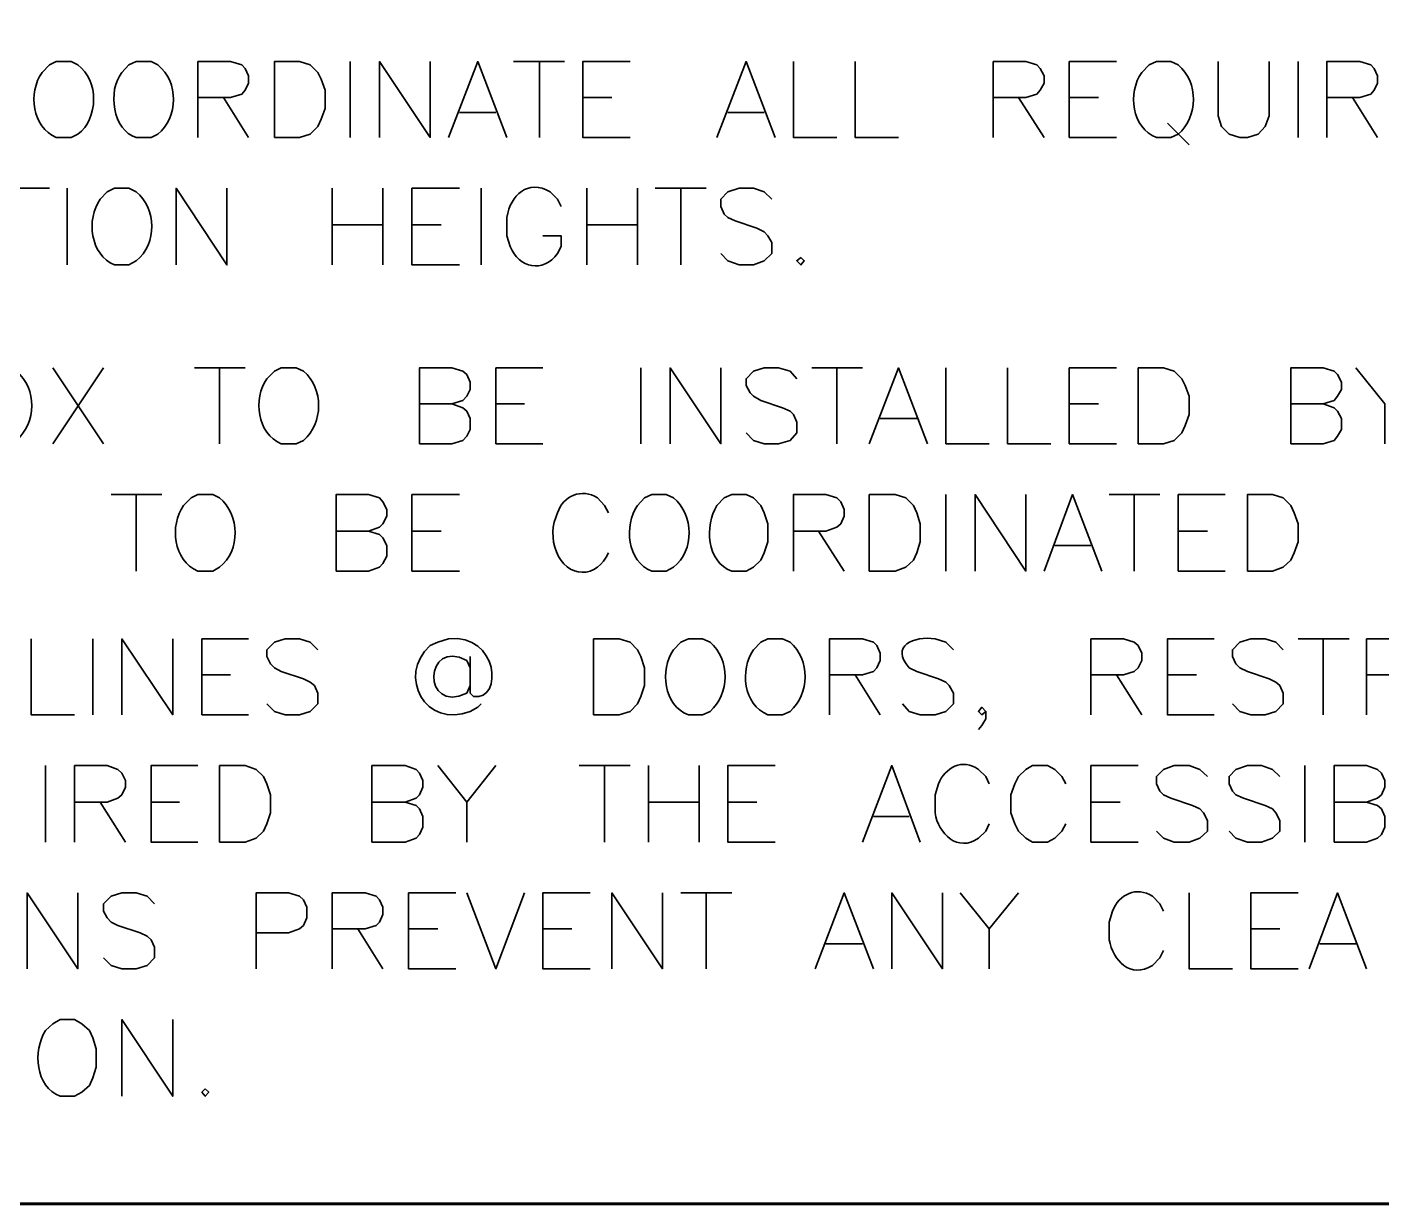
# Model space of a CAD drawing. Header units: inches. Extents: x 5 to 516, y -193 to 129.
# Drawn here: x 259.19 to 265.85, y 5.46 to 11.25 of the extents above; entities that cross this region are included whole.
import ezdxf

# ---------------------------------------------------------------- set-up
doc = ezdxf.new("R2010")
doc.units = ezdxf.units.IN
doc.header["$MEASUREMENT"] = 0
doc.layers.add('PDF2_Geometry', color=7, linetype='Continuous')

msp = doc.modelspace()

# ---------------------------------------------------------------- linework, layer by layer
at = {"layer": 'PDF2_Geometry', "lineweight": 60}
msp.add_lwpolyline([(288.1186821, 27.9634137), (161.118672, 27.9634137), (161.118672, 5.4634119), (296.1186828, 5.4634119)], dxfattribs=at)
at = {"layer": 'PDF2_Geometry', "lineweight": 35}
for points in [[(259.4353481, 11.0667459), (259.4020148, 11.0834126), (259.3286815, 11.0834126), (259.2953481, 11.0667459), (259.2586815, 11.0300792)], [(259.8286825, 11.0667459), (259.7953491, 11.0834126), (259.7220158, 11.0834126), (259.6853491, 11.0667459), (259.6520158, 11.0300792)], [(260.0253504, 10.7100791), (260.0253504, 11.0834125), (260.1853504, 11.0834125), (260.242017, 11.0667458), (260.2586837, 11.0500792), (260.2753504, 11.0134125), (260.2753504, 10.9767458), (260.2586837, 10.9434125), (260.242017, 10.9234125), (260.1853504, 10.9067458), (260.0253504, 10.9067458)], [(260.7753504, 11.0834126), (260.7753504, 10.7100792)], [(260.9186813, 10.7100791), (260.9186813, 11.0834125), (261.1686813, 10.7100791), (261.1686813, 11.0834125)], [(261.2586845, 10.7100791), (261.4020178, 11.0834125), (261.5453512, 10.7100791)], [(261.5786817, 11.0834126), (261.8286817, 11.0834126)], [(261.70535, 11.0834126), (261.70535, 10.7100792)], [(262.1520148, 10.7100791), (261.9186814, 10.7100791), (261.9186814, 11.0834125), (262.1520148, 11.0834125)], [(262.5786817, 10.7100791), (262.7220151, 11.0834125), (262.8653484, 10.7100791)], [(262.9553501, 11.0834126), (262.9553501, 10.7100792), (263.1686834, 10.7100792)], [(263.2586846, 11.0834126), (263.2586846, 10.7100792), (263.472018, 10.7100792)], [(263.9386841, 10.7100791), (263.9386841, 11.0834125), (264.0986842, 11.0834125), (264.1520175, 11.0667458), (264.1686842, 11.0500792), (264.1886842, 11.0134125), (264.1886842, 10.9767458), (264.1686842, 10.9434125), (264.1520175, 10.9234125), (264.0986842, 10.9067458), (263.9386841, 10.9067458)], [(264.5453492, 10.7100791), (264.3120159, 10.7100791), (264.3120159, 11.0834125), (264.5453492, 11.0834125)], [(264.8486854, 11.0667459), (264.8120188, 11.0834126), (264.7420188, 11.0834126), (264.7053521, 11.0667459), (264.6686854, 11.0300792)], [(265.04535, 11.0834126), (265.04535, 10.8167459), (265.0620166, 10.7634125), (265.0986833, 10.7267459), (265.1520166, 10.7100792), (265.1886833, 10.7100792), (265.2420166, 10.7267459), (265.27535, 10.7634125), (265.29535, 10.8167459), (265.29535, 11.0834126)], [(265.4386843, 11.0834126), (265.4386843, 10.7100792)], [(265.578682, 10.7100791), (265.578682, 11.0834125), (265.7420153, 11.0834125), (265.7953487, 11.0667458), (265.8120153, 11.0500792), (265.828682, 11.0134125), (265.828682, 10.9767458), (265.8120153, 10.9434125), (265.7953487, 10.9234125), (265.7420153, 10.9067458), (265.578682, 10.9067458)], [(260.1520153, 10.9067454), (260.2753486, 10.7100787)], [(261.9186814, 10.9067454), (262.0620148, 10.9067454)], [(264.0620159, 10.9067454), (264.1886825, 10.7100787)], [(264.3120159, 10.9067454), (264.4553492, 10.9067454)], [(265.7053503, 10.9067454), (265.8286836, 10.7100787)], [(261.3120156, 10.8334125), (261.4920157, 10.8334125)], [(262.6320163, 10.8334125), (262.8120163, 10.8334125)], [(264.7953499, 10.7800788), (264.9020166, 10.6734121)], [(259.3286815, 10.7100792), (259.4020148, 10.7100792), (259.4353481, 10.7267459)], [(259.7220158, 10.7100792), (259.7953491, 10.7100792), (259.8286825, 10.7267459)], [(264.7420188, 10.7100792), (264.8120188, 10.7100792), (264.8486854, 10.7267459)], [(259.0453495, 10.4600791), (259.2953495, 10.4600791)], [(259.382016, 10.4600791), (259.382016, 10.0834124)], [(259.7220167, 10.4434124), (259.6853501, 10.4600791), (259.6153501, 10.4600791), (259.5786834, 10.4434124), (259.5453501, 10.4067458)], [(259.9186812, 10.0834125), (259.9186812, 10.4600792), (260.1686813, 10.0834125), (260.1686813, 10.4600792)], [(260.6853507, 10.4600791), (260.6853507, 10.0834124)], [(260.9353507, 10.4600791), (260.9353507, 10.0834124)], [(261.312015, 10.0834125), (261.0786816, 10.0834125), (261.0786816, 10.4600792), (261.312015, 10.4600792)], [(261.4186814, 10.4600791), (261.4186814, 10.0834124)], [(261.8120157, 10.3700785), (261.795349, 10.4067452), (261.7586823, 10.4434119)], [(261.938684, 10.4600791), (261.938684, 10.0834124)], [(262.188684, 10.4600791), (262.188684, 10.0834124)], [(262.2753505, 10.4600791), (262.5253506, 10.4600791)], [(262.4020155, 10.4600791), (262.4020155, 10.0834124)], [(262.8486843, 10.4067454), (262.8120177, 10.4434121), (262.7586843, 10.4600787), (262.6886843, 10.4600787), (262.6320176, 10.4434121), (262.5986843, 10.4067454), (262.5986843, 10.3700787), (262.615351, 10.3334121), (262.6320176, 10.3167454), (262.6686843, 10.3000787), (262.775351, 10.263412), (262.8120177, 10.2467454), (262.8286843, 10.2267454), (262.8486843, 10.193412), (262.8486843, 10.1400787), (262.8120177, 10.103412), (262.7586843, 10.083412), (262.6886843, 10.083412), (262.6320176, 10.103412), (262.5986843, 10.1400787)], [(260.6853507, 10.2800788), (260.9353507, 10.2800788)], [(261.0786816, 10.2800788), (261.222015, 10.2800788)], [(261.545349, 10.3167452), (261.545349, 10.2267452), (261.5620157, 10.1734118)], [(261.938684, 10.2800788), (262.188684, 10.2800788)], [(261.795349, 10.1400785), (261.8120157, 10.1734118), (261.8120157, 10.2267452), (261.7220157, 10.2267452)], [(259.6153501, 10.0834124), (259.6853501, 10.0834124), (259.7220167, 10.1034124)], [(259.3120155, 9.5767452), (259.5620155, 9.2034118)], [(259.5620155, 9.5767452), (259.3120155, 9.2034118)], [(260.0086844, 9.5767452), (260.2586844, 9.5767452)], [(260.1320161, 9.5767452), (260.1320161, 9.2034118)], [(260.5453507, 9.5600785), (260.508684, 9.5767452), (260.4353507, 9.5767452), (260.4020173, 9.5600785), (260.3653507, 9.5234119)], [(261.1153502, 9.2034118), (261.1153502, 9.5767451), (261.2753502, 9.5767451), (261.3286835, 9.5600785), (261.3486835, 9.5434118), (261.3653502, 9.5067451), (261.3653502, 9.4700784), (261.3486835, 9.4367451), (261.3286835, 9.4167451), (261.2753502, 9.4000784), (261.1153502, 9.4000784)], [(261.7220185, 9.2034118), (261.4920185, 9.2034118), (261.4920185, 9.5767451), (261.7220185, 9.5767451)], [(262.20535, 9.5767452), (262.20535, 9.2034118)], [(262.3486843, 9.2034118), (262.3486843, 9.5767451), (262.5986843, 9.2034118), (262.5986843, 9.5767451)], [(262.972016, 9.5234123), (262.9386827, 9.560079), (262.882016, 9.5767457), (262.812016, 9.5767457), (262.7586827, 9.560079), (262.722016, 9.5234123), (262.722016, 9.490079), (262.742016, 9.4534123), (262.7586827, 9.4367457), (262.7953494, 9.4167457), (262.902016, 9.380079), (262.9386827, 9.3634123), (262.9553494, 9.3467456), (262.972016, 9.310079), (262.972016, 9.2567456), (262.9386827, 9.220079), (262.882016, 9.2034123), (262.812016, 9.2034123), (262.7586827, 9.220079), (262.722016, 9.2567456)], [(263.0453498, 9.5767452), (263.2953498, 9.5767452)], [(263.1686815, 9.5767452), (263.1686815, 9.2034118)], [(263.3286818, 9.2034118), (263.4720151, 9.5767451), (263.6153485, 9.2034118)], [(263.7053501, 9.5767452), (263.7053501, 9.2034118), (263.9186835, 9.2034118)], [(264.0086847, 9.5767452), (264.0086847, 9.2034118), (264.222018, 9.2034118)], [(264.5453492, 9.2034118), (264.3120159, 9.2034118), (264.3120159, 9.5767451), (264.5453492, 9.5767451)], [(265.4020157, 9.2034118), (265.4020157, 9.5767451), (265.5620157, 9.5767451), (265.615349, 9.5600785), (265.6320157, 9.5434118), (265.6520157, 9.5067451), (265.6520157, 9.4700784), (265.6320157, 9.4367451), (265.615349, 9.4167451), (265.5620157, 9.4000784), (265.4020157, 9.4000784)], [(265.7220163, 9.5767452), (265.8653496, 9.4000785), (265.8653496, 9.2034118)], [(261.2753505, 9.4000789), (261.3286838, 9.3800789), (261.3486838, 9.3634122), (261.3653505, 9.3267456), (261.3653505, 9.2734122), (261.3486838, 9.2400789), (261.3286838, 9.2200789), (261.2753505, 9.2034122), (261.1153505, 9.2034122)], [(261.4920185, 9.4000789), (261.6320185, 9.4000789)], [(264.3120159, 9.4000789), (264.4553492, 9.4000789)], [(265.562016, 9.4000789), (265.6153493, 9.3800789), (265.632016, 9.3634122), (265.652016, 9.3267456), (265.652016, 9.2734122), (265.632016, 9.2400789), (265.6153493, 9.2200789), (265.562016, 9.2034122), (265.402016, 9.2034122)], [(263.3820164, 9.3267452), (263.5620164, 9.3267452)], [(260.4353507, 9.2034118), (260.508684, 9.2034118), (260.5453507, 9.2200785)], [(259.5986841, 8.9534117), (259.8486841, 8.9534117)], [(259.7220158, 8.9534117), (259.7220158, 8.576745)], [(260.132017, 8.9367451), (260.0986837, 8.9534117), (260.0253504, 8.9534117), (259.992017, 8.9367451), (259.9553504, 8.9000784)], [(260.7053499, 8.5767451), (260.7053499, 8.9534118), (260.8653499, 8.9534118), (260.9186832, 8.9367451), (260.9353499, 8.9167451), (260.9553499, 8.8800785), (260.9553499, 8.8467451), (260.9353499, 8.8100785), (260.9186832, 8.7934118), (260.8653499, 8.7734118), (260.7053499, 8.7734118)], [(261.312015, 8.5767451), (261.0786816, 8.5767451), (261.0786816, 8.9534118), (261.312015, 8.9534118)], [(262.0453497, 8.863412), (262.0253497, 8.9000787), (261.9920164, 8.9367453)], [(262.3653512, 8.9367451), (262.3286846, 8.9534117), (262.2586846, 8.9534117), (262.2220179, 8.9367451), (262.1886846, 8.9000784)], [(262.6520155, 8.576745), (262.7220155, 8.576745), (262.7586822, 8.596745), (262.7953488, 8.6300784), (262.8120155, 8.666745), (262.8286822, 8.7200784), (262.8286822, 8.8100784), (262.8120155, 8.8634117), (262.7953488, 8.9000784), (262.7586822, 8.9367451), (262.7220155, 8.9534117), (262.6520155, 8.9534117), (262.6153488, 8.9367451), (262.5786821, 8.9000784)], [(262.9553501, 8.5767451), (262.9553501, 8.9534118), (263.1153501, 8.9534118), (263.1686834, 8.9367451), (263.1886834, 8.9167451), (263.2053501, 8.8800785), (263.2053501, 8.8467451), (263.1886834, 8.8100785), (263.1686834, 8.7934118), (263.1153501, 8.7734118), (262.9553501, 8.7734118)], [(263.7053501, 8.9534117), (263.7053501, 8.576745)], [(263.8486844, 8.5767451), (263.8486844, 8.9534118), (264.0986844, 8.5767451), (264.0986844, 8.9534118)], [(264.1886842, 8.5767451), (264.3286842, 8.9534118), (264.4720175, 8.5767451)], [(264.5086847, 8.9534117), (264.7586848, 8.9534117)], [(264.6320165, 8.9534117), (264.6320165, 8.576745)], [(265.0786845, 8.5767451), (264.8486845, 8.5767451), (264.8486845, 8.9534118), (265.0786845, 8.9534118)], [(260.8653502, 8.7734123), (260.9186835, 8.7567456), (260.9353502, 8.7400789), (260.9553502, 8.7034123), (260.9553502, 8.6500789), (260.9353502, 8.6134123), (260.9186835, 8.5967456), (260.8653502, 8.5767456), (260.7053501, 8.5767456)], [(261.0786816, 8.7734123), (261.222015, 8.7734123)], [(263.0786818, 8.7734123), (263.2053485, 8.5767456)], [(264.8486845, 8.7734123), (264.9920178, 8.7734123)], [(264.2420187, 8.7034117), (264.4186854, 8.7034117)], [(260.0253504, 8.576745), (260.0986837, 8.576745), (260.132017, 8.596745)], [(262.2586846, 8.576745), (262.3286846, 8.576745), (262.3653512, 8.596745)], [(259.2053498, 8.2434118), (259.2053498, 7.8700784), (259.4186831, 7.8700784)], [(259.5086843, 8.2434118), (259.5086843, 7.8700784)], [(259.6520152, 7.8700783), (259.6520152, 8.2434117), (259.9020153, 7.8700783), (259.9020153, 8.2434117)], [(260.2753496, 7.8700783), (260.0453496, 7.8700783), (260.0453496, 8.2434117), (260.2753496, 8.2434117)], [(260.6153501, 8.1900789), (260.5786835, 8.2267456), (260.5253501, 8.2434122), (260.4553501, 8.2434122), (260.4020168, 8.2267456), (260.3653501, 8.1900789), (260.3653501, 8.1567456), (260.3820168, 8.1200789), (260.4020168, 8.1000789), (260.4353501, 8.0834122), (260.5453501, 8.0467455), (260.5786835, 8.0300789), (260.5986835, 8.0134122), (260.6153501, 7.9767455), (260.6153501, 7.9234122), (260.5786835, 7.8867455), (260.5253501, 7.8700789), (260.4553501, 7.8700789), (260.4020168, 7.8867455), (260.3653501, 7.9234122)], [(261.2586835, 8.2434119), (261.2053502, 8.2267452), (261.1686835, 8.2100785)], [(262.5453507, 8.2267451), (262.508684, 8.2434118), (262.438684, 8.2434118), (262.4020174, 8.2267451), (262.3653507, 8.1900784)], [(262.9386818, 8.2267451), (262.9020151, 8.2434118), (262.8286818, 8.2434118), (262.7953484, 8.2267451), (262.7586817, 8.1900784)], [(263.1320163, 7.8700783), (263.1320163, 8.2434117), (263.2953497, 8.2434117), (263.348683, 8.226745), (263.3653497, 8.2100783), (263.3820164, 8.1734117), (263.3820164, 8.136745), (263.3653497, 8.1000783), (263.348683, 8.0834117), (263.2953497, 8.066745), (263.1320163, 8.066745)], [(263.7420187, 8.1900789), (263.705352, 8.2267456), (263.6520187, 8.2434122)], [(264.4186816, 7.8700783), (264.4186816, 8.2434117), (264.5786816, 8.2434117), (264.632015, 8.226745), (264.652015, 8.2100783), (264.6686816, 8.1734117), (264.6686816, 8.136745), (264.652015, 8.1000783), (264.632015, 8.0834117), (264.5786816, 8.066745), (264.4186816, 8.066745)], [(265.02535, 7.8700783), (264.7953499, 7.8700783), (264.7953499, 8.2434117), (265.02535, 8.2434117)], [(265.3653505, 8.1900789), (265.3286839, 8.2267456), (265.2753505, 8.2434122), (265.2053505, 8.2434122), (265.1520172, 8.2267456), (265.1153505, 8.1900789), (265.1153505, 8.1567456), (265.1320172, 8.1200789), (265.1520172, 8.1000789), (265.1886838, 8.0834122), (265.2953505, 8.0467455), (265.3286839, 8.0300789), (265.3486839, 8.0134122), (265.3653505, 7.9767455), (265.3653505, 7.9234122), (265.3286839, 7.8867455), (265.2753505, 7.8700789), (265.2053505, 7.8700789), (265.1520172, 7.8867455), (265.1153505, 7.9234122)], [(265.4386843, 8.2434118), (265.6886843, 8.2434118)], [(265.562016, 8.2434118), (265.562016, 7.8700784)], [(265.7753508, 7.8700783), (265.7753508, 8.2434117), (265.9386842, 8.2434117), (265.9920175, 8.226745), (266.0086842, 8.2100783), (266.0253508, 8.1734117), (266.0253508, 8.136745), (266.0086842, 8.1000783), (265.9920175, 8.0834117), (265.9386842, 8.066745), (265.7753508, 8.066745)], [(261.3653502, 8.1000783), (261.3486835, 8.136745)], [(261.3653502, 8.1567452), (261.3653502, 7.9767452), (261.3820169, 7.9600785)], [(260.0453496, 8.0667455), (260.1853496, 8.0667455)], [(263.2586846, 8.0667455), (263.382018, 7.8700788)], [(263.525352, 8.1000789), (263.5620187, 8.0834122), (263.6686853, 8.0467455), (263.705352, 8.0300789), (263.7220187, 8.0134122), (263.7420187, 7.9767455), (263.7420187, 7.9234122), (263.705352, 7.8867455), (263.6520187, 7.8700789), (263.5786853, 7.8700789), (263.525352, 7.8867455), (263.4920187, 7.9234122)], [(264.5453499, 8.0667455), (264.6686833, 7.8700788)], [(264.7953499, 8.0667455), (264.9386833, 8.0667455)], [(261.3486835, 7.976745), (261.3653502, 8.0134116)], [(261.3653502, 7.8867452), (261.4020169, 7.9067452), (261.4186835, 7.9234119)], [(262.438684, 7.8700784), (262.508684, 7.8700784), (262.5453507, 7.8867451)], [(262.8286818, 7.8700784), (262.9020151, 7.8700784), (262.9386818, 7.8867451)], [(263.9020156, 7.8867452), (263.8820156, 7.8700785), (263.8653489, 7.8867452), (263.8820156, 7.9067452), (263.9020156, 7.8867452), (263.9020156, 7.8500785), (263.8820156, 7.8167452), (263.8653489, 7.7967451)], [(259.2753503, 7.6200783), (259.2753503, 7.2434116)], [(259.4186812, 7.2434117), (259.4186812, 7.6200784), (259.5786812, 7.6200784), (259.6320146, 7.6000784), (259.6520146, 7.5834117), (259.6686812, 7.546745), (259.6686812, 7.5134117), (259.6520146, 7.476745), (259.6320146, 7.4600784), (259.5786812, 7.4400784), (259.4186812, 7.4400784)], [(260.0253496, 7.2434117), (259.7953495, 7.2434117), (259.7953495, 7.6200784), (260.0253496, 7.6200784)], [(260.8820162, 7.2434117), (260.8820162, 7.6200784), (261.0453495, 7.6200784), (261.0986828, 7.6000784), (261.1153495, 7.5834117), (261.1320162, 7.546745), (261.1320162, 7.5134117), (261.1153495, 7.476745), (261.0986828, 7.4600784), (261.0453495, 7.4400784), (260.8820162, 7.4400784)], [(261.2053499, 7.6200783), (261.3486833, 7.4400783), (261.3486833, 7.2434116)], [(261.4920185, 7.6200783), (261.3486852, 7.4400783)], [(261.9020154, 7.6200783), (262.1520154, 7.6200783)], [(262.0253505, 7.6200783), (262.0253505, 7.2434116)], [(262.2420186, 7.6200783), (262.2420186, 7.2434116)], [(262.4920186, 7.6200783), (262.4920186, 7.2434116)], [(262.8653496, 7.2434117), (262.6320163, 7.2434117), (262.6320163, 7.6200784), (262.8653496, 7.6200784)], [(263.2953498, 7.2434117), (263.4386832, 7.6200784), (263.5786832, 7.2434117)], [(263.9186816, 7.5300786), (263.9020149, 7.5667452), (263.8653482, 7.6000786)], [(264.2953499, 7.5300786), (264.2753499, 7.5667452), (264.2420166, 7.6000786), (264.2053499, 7.6200786), (264.1320165, 7.6200786), (264.0986832, 7.6000786), (264.0620165, 7.5667452), (264.0453499, 7.5300786), (264.0253499, 7.4767452), (264.0253499, 7.3867452), (264.0453499, 7.3334119), (264.0620165, 7.2967452), (264.0986832, 7.2634119), (264.1320165, 7.2434119), (264.2053499, 7.2434119), (264.2420166, 7.2634119), (264.2753499, 7.2967452), (264.2953499, 7.3334119)], [(264.652015, 7.2434117), (264.4186816, 7.2434117), (264.4186816, 7.6200784), (264.652015, 7.6200784)], [(264.9920188, 7.5667454), (264.9553521, 7.6000788), (264.9020188, 7.6200788), (264.8286854, 7.6200788), (264.7753521, 7.6000788), (264.7420188, 7.5667454), (264.7420188, 7.5300788), (264.7586854, 7.4934121), (264.7753521, 7.4767454), (264.8120188, 7.4600788), (264.9186854, 7.4234121), (264.9553521, 7.4067454), (264.9720188, 7.3867454), (264.9920188, 7.3500788), (264.9920188, 7.2967454), (264.9553521, 7.2634121), (264.9020188, 7.2434121), (264.8286854, 7.2434121), (264.7753521, 7.2634121), (264.7420188, 7.2967454)], [(265.3486845, 7.5667454), (265.3120179, 7.6000788), (265.2586845, 7.6200788), (265.1886845, 7.6200788), (265.1320178, 7.6000788), (265.0986845, 7.5667454), (265.0986845, 7.5300788), (265.1153512, 7.4934121), (265.1320178, 7.4767454), (265.1686845, 7.4600788), (265.2753512, 7.4234121), (265.3120179, 7.4067454), (265.3286845, 7.3867454), (265.3486845, 7.3500788), (265.3486845, 7.2967454), (265.3120179, 7.2634121), (265.2586845, 7.2434121), (265.1886845, 7.2434121), (265.1320178, 7.2634121), (265.0986845, 7.2967454)], [(265.4720162, 7.6200783), (265.4720162, 7.2434116)], [(265.6153505, 7.2434117), (265.6153505, 7.6200784), (265.7753506, 7.6200784), (265.8286839, 7.6000784), (265.8486839, 7.5834117), (265.8653506, 7.546745), (265.8653506, 7.5134117), (265.8486839, 7.476745), (265.8286839, 7.4600784), (265.7753506, 7.4400784), (265.6153505, 7.4400784)], [(263.6686815, 7.5300786), (263.6520149, 7.4767452), (263.6520149, 7.3867452)], [(259.5453495, 7.4400788), (259.6686829, 7.2434121)], [(259.7953495, 7.4400788), (259.9353495, 7.4400788)], [(261.0453496, 7.4400788), (261.098683, 7.4234122), (261.1153496, 7.4067455), (261.1320163, 7.3700788), (261.1320163, 7.3167455), (261.1153496, 7.2800788), (261.098683, 7.2634121), (261.0453496, 7.2434121), (260.8820163, 7.2434121)], [(262.2420186, 7.4400788), (262.4920186, 7.4400788)], [(262.6320163, 7.4400788), (262.7753496, 7.4400788)], [(264.4186816, 7.4400788), (264.562015, 7.4400788)], [(265.7753508, 7.4400788), (265.8286842, 7.4234122), (265.8486842, 7.4067455), (265.8653508, 7.3700788), (265.8653508, 7.3167455), (265.8486842, 7.2800788), (265.8286842, 7.2634121), (265.7753508, 7.2434121), (265.6153508, 7.2434121)], [(263.3486844, 7.3700783), (263.5253511, 7.3700783)], [(263.8653482, 7.2634119), (263.9020149, 7.2967452), (263.9186816, 7.3334119)], [(259.1853506, 6.6200782), (259.1853506, 6.9934116), (259.4353506, 6.6200782), (259.4353506, 6.9934116)], [(259.8120155, 6.9400788), (259.7753489, 6.9767455), (259.7220155, 6.9934121), (259.6520155, 6.9934121), (259.5986822, 6.9767455), (259.5620155, 6.9400788), (259.5620155, 6.9034121), (259.5786822, 6.8700788), (259.5986822, 6.8500788), (259.6320155, 6.8334121), (259.7420155, 6.7967454), (259.7753489, 6.7800788), (259.7953489, 6.7634121), (259.8120155, 6.7267454), (259.8120155, 6.6734121), (259.7753489, 6.6367454), (259.7220155, 6.6200788), (259.6520155, 6.6200788), (259.5986822, 6.6367454), (259.5620155, 6.6734121)], [(260.3120156, 6.6200782), (260.3120156, 6.9934116), (260.4720156, 6.9934116), (260.5253489, 6.9767449), (260.5453489, 6.9600782), (260.5620156, 6.9234116), (260.5620156, 6.8700782), (260.5453489, 6.8334116), (260.5253489, 6.8167449), (260.4720156, 6.7967449), (260.3120156, 6.7967449)], [(260.6853507, 6.6200782), (260.6853507, 6.9934116), (260.848684, 6.9934116), (260.9020174, 6.9767449), (260.918684, 6.9600782), (260.9353507, 6.9234116), (260.9353507, 6.8867449), (260.918684, 6.8500782), (260.9020174, 6.8334116), (260.848684, 6.8167449), (260.6853507, 6.8167449)], [(261.295349, 6.6200782), (261.0620156, 6.6200782), (261.0620156, 6.9934116), (261.295349, 6.9934116)], [(261.3486842, 6.9934117), (261.4920176, 6.6200783), (261.6320176, 6.9934117)], [(261.9553493, 6.6200782), (261.7220159, 6.6200782), (261.7220159, 6.9934116), (261.9553493, 6.9934116)], [(262.0620157, 6.6200782), (262.0620157, 6.9934116), (262.3120157, 6.6200782), (262.3120157, 6.9934116)], [(262.4020155, 6.9934117), (262.6520155, 6.9934117)], [(262.5253506, 6.9934117), (262.5253506, 6.6200783)], [(263.0620158, 6.6200782), (263.2053491, 6.9934116), (263.3486825, 6.6200782)], [(263.4386841, 6.6200782), (263.4386841, 6.9934116), (263.6886841, 6.6200782), (263.6886841, 6.9934116)], [(263.7753507, 6.9934117), (263.918684, 6.816745), (263.918684, 6.6200783)], [(264.0620159, 6.9934117), (263.9186825, 6.816745)], [(264.7753507, 6.9034119), (264.7586841, 6.9400786), (264.7220174, 6.9767453)], [(264.9020157, 6.9934117), (264.9020157, 6.6200783), (265.115349, 6.6200783)], [(265.4386836, 6.6200782), (265.2053502, 6.6200782), (265.2053502, 6.9934116), (265.4386836, 6.9934116)], [(265.4920188, 6.6200782), (265.6320188, 6.9934116), (265.7753522, 6.6200782)], [(264.5253507, 6.9034119), (264.5086841, 6.8500786), (264.5086841, 6.7634119)], [(260.8120156, 6.8167454), (260.9353489, 6.6200787)], [(261.0620156, 6.8167454), (261.205349, 6.8167454)], [(261.7220159, 6.8167454), (261.8653493, 6.8167454)], [(265.2053502, 6.8167454), (265.3486836, 6.8167454)], [(263.1153503, 6.7434116), (263.2953504, 6.7434116)], [(265.54535, 6.7434116), (265.7220167, 6.7434116)], [(264.7220174, 6.6367452), (264.7586841, 6.6734119), (264.7753507, 6.7100786)], [(259.3486841, 5.9934115), (259.4186841, 5.9934115), (259.4553507, 6.0134115), (259.4920174, 6.0467448), (259.5086841, 6.0834115), (259.5253507, 6.1367448), (259.5253507, 6.2267449), (259.5086841, 6.2800782), (259.4920174, 6.3167449), (259.4553507, 6.3500782), (259.4186841, 6.3700782), (259.3486841, 6.3700782), (259.3120174, 6.3500782), (259.2753507, 6.3167449)], [(259.6520152, 5.9934116), (259.6520152, 6.3700783), (259.9020153, 5.9934116), (259.9020153, 6.3700783)]]:
    msp.add_lwpolyline(points, dxfattribs=at)
for points in [[(260.4020153, 10.7100791), (260.4020153, 11.0834125), (260.5253486, 11.0834125), (260.578682, 11.0667458), (260.6153486, 11.0300791), (260.6320153, 10.9967458), (260.6520153, 10.9434125), (260.6520153, 10.8534125), (260.6320153, 10.8000791), (260.6153486, 10.7634125), (260.578682, 10.7267458), (260.5253486, 10.7100791)], [(262.9920186, 10.1200785), (262.9720186, 10.1034118), (262.9920186, 10.0834118), (263.0086853, 10.1034118)], [(264.6520156, 9.2034118), (264.6520156, 9.5767451), (264.775349, 9.5767451), (264.8286823, 9.5600785), (264.865349, 9.5234118), (264.8820157, 9.4900784), (264.9020157, 9.4367451), (264.9020157, 9.3467451), (264.8820157, 9.2934118), (264.865349, 9.2567451), (264.8286823, 9.2200784), (264.775349, 9.2034118)], [(263.3286818, 8.5767451), (263.3286818, 8.9534118), (263.4553485, 8.9534118), (263.5086818, 8.9367451), (263.5453485, 8.9000785), (263.5620151, 8.8634118), (263.5786818, 8.8100785), (263.5786818, 8.7200785), (263.5620151, 8.6667451), (263.5453485, 8.6300784), (263.5086818, 8.5967451), (263.4553485, 8.5767451)], [(265.1886842, 8.5767451), (265.1886842, 8.9534118), (265.3120176, 8.9534118), (265.3653509, 8.9367451), (265.4020176, 8.9000785), (265.4186843, 8.8634118), (265.4386843, 8.8100785), (265.4386843, 8.7200785), (265.4186843, 8.6667451), (265.4020176, 8.6300784), (265.3653509, 8.5967451), (265.3120176, 8.5767451)], [(261.972016, 7.8700783), (261.972016, 8.2434117), (262.0986826, 8.2434117), (262.152016, 8.226745), (262.1886827, 8.1900783), (262.2053493, 8.156745), (262.222016, 8.1000783), (262.222016, 8.0134117), (262.2053493, 7.9600783), (262.1886827, 7.9234117), (262.152016, 7.886745), (262.0986826, 7.8700783)], [(260.1320161, 7.2434117), (260.1320161, 7.6200784), (260.2586828, 7.6200784), (260.3120161, 7.6000784), (260.3486828, 7.566745), (260.3653494, 7.5300784), (260.3820161, 7.476745), (260.3820161, 7.386745), (260.3653494, 7.3334117), (260.3486828, 7.296745), (260.3120161, 7.2634117), (260.2586828, 7.2434117)], [(260.0620155, 6.0300784), (260.0453489, 6.0134118), (260.0620155, 5.9934118), (260.0786822, 6.0134118)]]:
    msp.add_lwpolyline(points, close=True, dxfattribs=at)
msp.add_ellipse((261.9183197, 8.7607401), major_axis=(0.0005074, 0.1898641), ratio=0.77065333, start_param=1.001513127, end_param=4.19654412, dxfattribs=at)
for points in [[(259.4353481, 10.7267459), (259.5362926, 10.8011348), (259.5404593, 10.9914125), (259.4353481, 11.0667459)], [(259.8286825, 10.7267459), (259.928738, 10.8084125), (259.933238, 10.9839125), (259.8286825, 11.0667459)], [(264.8486854, 10.7267459), (264.9456299, 10.810857), (264.9494632, 10.9820792), (264.8486854, 11.0667459)], [(259.2586815, 11.0300792), (259.189737, 10.931357), (259.2094037, 10.759357), (259.3286815, 10.7100792)], [(259.6520158, 11.0300792), (259.5789602, 10.9415792), (259.6081269, 10.7424125), (259.7220158, 10.7100792)], [(264.6686854, 11.0300792), (264.5996299, 10.9316903), (264.6190743, 10.7546347), (264.7420188, 10.7100792)], [(261.7586823, 10.4434119), (261.6487379, 10.5048008), (261.5642379, 10.4283007), (261.545349, 10.3167452)], [(259.5453501, 10.4067458), (259.4743501, 10.3061902), (259.4965167, 10.1320235), (259.6153501, 10.0834124)], [(259.7220167, 10.1034124), (259.8265723, 10.1862457), (259.8220723, 10.3617458), (259.7220167, 10.4434124)], [(261.5620157, 10.1734118), (261.6050712, 10.0669674), (261.7239046, 10.0415229), (261.795349, 10.1400785)], [(259.132017, 9.2200785), (259.2321281, 9.3018007), (259.2365725, 9.4772452), (259.132017, 9.5600785)], [(260.5453507, 9.2200785), (260.6422951, 9.3041896), (260.6461285, 9.4754118), (260.5453507, 9.5600785)], [(260.3653507, 9.5234119), (260.2964062, 9.4246896), (260.3160729, 9.2526896), (260.4353507, 9.2034118)], [(260.132017, 8.596745), (260.2364059, 8.6749673), (260.2321282, 8.8563006), (260.132017, 8.9367451)], [(261.9920164, 8.9367453), (261.9152941, 8.9860787), (261.8205719, 8.948412), (261.7953497, 8.863412)], [(262.3653512, 8.596745), (262.4697401, 8.6749673), (262.4654624, 8.8563006), (262.3653512, 8.9367451)], [(259.9553504, 8.9000784), (259.8859059, 8.7992451), (259.9031281, 8.628745), (260.0253504, 8.576745)], [(262.1886846, 8.9000784), (262.1189068, 8.8025784), (262.1382957, 8.6224117), (262.2586846, 8.576745)], [(262.5786821, 8.9000784), (262.5179599, 8.7998562), (262.5272932, 8.6218006), (262.6520155, 8.576745)], [(261.3820169, 7.9600785), (261.5291835, 7.9380785), (261.5043502, 8.2722452), (261.2586835, 8.2434119)], [(261.1686835, 8.2100785), (261.0024613, 8.0624119), (261.1469057, 7.7978007), (261.3653502, 7.8867452)], [(261.3486835, 8.136745), (261.1374613, 8.2508005), (261.125628, 7.8689116), (261.3486835, 7.976745)], [(262.5453507, 7.8867451), (262.6424618, 7.9699673), (262.6450729, 8.1435784), (262.5453507, 8.2267451)], [(262.9386818, 7.8867451), (263.0357929, 7.9699673), (263.038404, 8.1435784), (262.9386818, 8.2267451)], [(263.6520187, 8.2434122), (263.5506298, 8.2594122), (263.4271853, 8.2097456), (263.525352, 8.1000789)], [(262.3653507, 8.1900784), (262.297184, 8.0914117), (262.3153507, 7.9145784), (262.438684, 7.8700784)], [(262.7586817, 8.1900784), (262.6906262, 8.0910784), (262.7089595, 7.9193562), (262.8286818, 7.8700784)], [(263.8653482, 7.6000786), (263.7895149, 7.6593564), (263.6994593, 7.6081341), (263.6686815, 7.5300786)], [(263.6520149, 7.3867452), (263.6674038, 7.286023), (263.765126, 7.1897452), (263.8653482, 7.2634119)], [(264.7220174, 6.9767453), (264.6432952, 7.0280786), (264.557573, 6.9876341), (264.5253507, 6.9034119)], [(264.5086841, 6.7634119), (264.5274063, 6.6597452), (264.612573, 6.5700786), (264.7220174, 6.6367452)], [(259.2753507, 6.3167449), (259.2146285, 6.2165226), (259.2239618, 6.0384671), (259.3486841, 5.9934115)]]:
    msp.add_open_spline(points, degree=3, dxfattribs=at)

doc.saveas('drawing.dxf')
